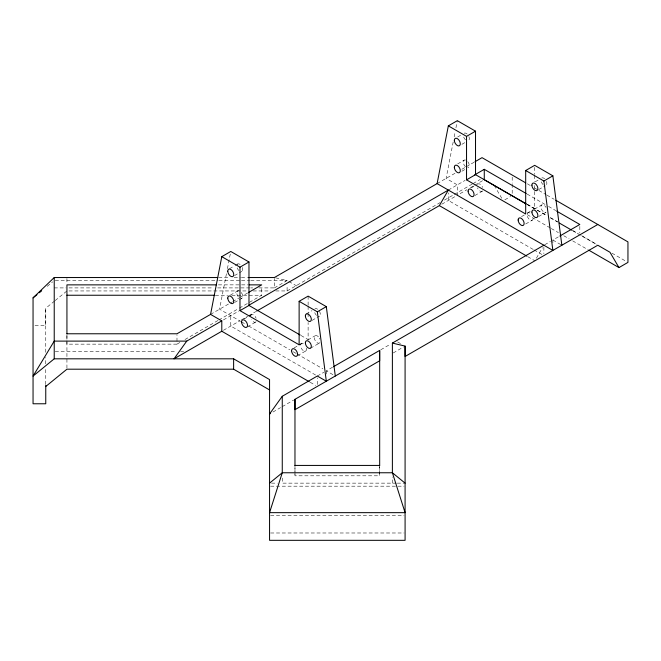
<?xml version="1.0" encoding="UTF-8"?>
<svg xmlns="http://www.w3.org/2000/svg" width="661" height="661" viewBox="0 0 661 661"><rect width="100%" height="100%" fill="white"/><g stroke="black" fill="none" stroke-linecap="round" stroke-linejoin="round"><path stroke-width="0.5" stroke-dasharray="3.31 2.48" d="M45.758 384.421L45.758 367.739M45.758 363.831L45.758 357.444M45.758 352.296L45.758 308.233L54.384 301.193M66.935 368.169L66.935 334.185M66.935 334.978L66.935 344.15L176.983 344.15L176.983 342.266M176.983 341.316L176.983 334.714M258.905 287.907L274.389 287.907L274.398 278.479M282.264 478.052L282.264 483.141L396.294 483.141M275.777 290.947L287.097 290.947L287.097 285.288M379.678 466.377L379.678 475.804L294.971 475.804L294.971 466.649M317.33 384.512L317.33 377.91M326.542 374.002L326.542 370.97M379.678 473.747L379.678 466.559M392.386 483.141L392.386 476.961M552.869 242.876L552.869 240.042L558.95 236.531M226.442 273.753L219.551 309.199L240.596 321.353M227.425 268.688L230.375 253.494M453.19 141.941L446.101 178.404L457.321 184.882L457.321 195.259L466.889 189.74M454.173 136.877L455.156 131.82M455.95 127.763L457.321 120.674M536.393 258.203L542.384 247.825M47.171 286.337L52.657 281.85M55.169 300.548L66.935 290.947M229.474 268.73L234.374 265.896M235.192 265.425L237.638 264.012M457.66 136.992L460.924 135.108M234.523 275.596L238.604 273.233M239.422 272.762L241.876 271.349M461.89 144.329L466.79 141.495M230.292 295.186L237.646 290.939M457.66 163.911L464.187 160.144M210.562 314.388L231.837 302.102M232.713 301.598L238.861 298.045M239.736 297.541L247.644 292.98M437.111 183.593L455.743 172.835M461.874 169.29L465.377 167.266M466.261 166.762L474.144 162.209M234.523 302.507L238.604 300.152M239.422 299.681L241.868 298.268M461.89 171.249L466.79 168.423M176.983 344.15L180.552 342.092M185.006 339.514L217.998 320.469M218.89 319.957L238.505 308.629M239.398 308.117L261.682 295.244L261.682 286.758M274.389 287.907L287.097 280.57L274.398 277.537M223.418 319.924L238.795 311.042M448.34 190.071L465.146 180.37M287.097 290.947L440.003 202.671M444.481 200.085L453.421 194.921M454.314 194.408L472.202 184.08M473.094 183.568L480.25 179.437M223.426 330.293L239.761 320.866M241.538 319.841L247.776 316.239M248.668 315.727L255.79 311.612M441.804 204.216L455.693 196.201M470.368 187.732L473.846 185.724M474.714 185.22L482.538 180.701M244.049 319.015L248.131 316.652M248.949 316.181L251.403 314.768M471.417 187.749L473.871 186.328M247.47 326.823L255.633 322.105M474.838 195.557L482.183 191.31M306.225 313.983L311.942 310.687M535.228 181.775L538.492 179.891M504.847 199.812L510.565 196.515M312.099 320.378L316.181 318.024M316.999 317.553L319.445 316.14M538.649 189.583L545.185 185.815M299.127 344.794L304.027 341.96M527.313 213.049L530.585 211.165M294.104 347.909L298.185 345.554M299.003 345.083L301.449 343.67M307.861 339.969L315.214 335.722M521.471 216.643L526.371 213.817M534.418 209.173L541.764 204.935A4.23 2.437 60 0 1 545.994 207.372M297.516 355.717L305.688 350.999M310.463 348.248L319.445 343.059M525.702 223.98L532.237 220.204M538.641 216.502L545.994 212.255A4.23 2.437 60 0 1 541.764 209.818A4.23 2.437 60 0 1 541.764 204.935M317.33 376.026L323.865 372.259M332.557 367.235L326.311 370.838L333.665 375.084M544.697 244.76L550.415 241.463M272.952 412.026L280.57 407.63M282.264 406.647L293.658 400.07M380.777 349.776L390.585 344.108M393.229 352.957L403.392 347.083M218.659 277.537L228.979 277.537M234.143 277.537L240.331 277.537M241.364 277.537L247.561 277.537M55.251 280.57L217.824 280.57M218.857 280.57L240.464 280.57M241.496 280.57L249.726 280.57M250.75 280.57L287.097 280.57M218.411 284.866L248.288 284.866M54.227 287.907L65.951 287.907M69 287.907L213.495 287.907M217.626 287.907L249.618 287.907M250.651 287.907L252.717 287.907M68.992 290.947L247.999 290.947M253.146 290.947L270.638 290.947M215.312 295.244L227.681 295.244M231.804 295.244L261.682 295.244M35.008 325.526L45.758 325.526L45.758 308.233M55.251 351.487L176.462 351.487M180.569 351.487L183.651 351.487M271.514 483.141L277.38 483.141M397.269 483.141L404.111 483.141M270.589 486.182L396.873 486.182M397.897 486.182L404.061 486.182M270.589 515.696L404.061 515.696M270.589 532.989L404.061 532.989M288.857 281.553L296.781 285.949M397.6 341.944L400.93 343.794M527.338 183.808L530.899 185.865M534.46 187.922L538.128 190.046M538.905 190.492L546.143 194.673M546.92 195.119L554.158 199.292M527.139 194.07L544.995 204.381M548.564 206.439L555.711 210.562M527.338 204.315L546.92 215.618M550.481 217.676L557.611 221.79M572.748 230.532L578.086 233.614M581.647 235.671L596.784 244.413M611.921 253.146L626.165 261.376M527.139 204.439L547.035 215.932M550.324 217.833L557.719 222.096M572.583 230.681L596.9 244.719M526.718 204.224L534.666 208.81L534.666 189.6M527.255 214.643L550.406 228.004M551.291 228.516L558.421 232.631M563.759 235.721L569.104 238.803M572.666 240.86L587.803 249.594M552.869 240.042L561.85 245.231M533.163 249.42L448.34 200.448L448.34 192.905M534.055 249.932L542.094 254.576M527.751 256.666L534.898 260.798M301.052 335.524L308.117 339.605L308.117 322.527M241.546 321.899L245.115 323.956M248.635 325.989L289.758 349.735M293.277 351.768L296.012 353.346M296.905 353.858L322.799 368.813M315.603 375.027L230.772 326.055L230.772 315.677M310.191 382.273L315.545 385.371M494.23 185.444L502.211 199.06M579.821 226.368L579.821 232.969M543.879 247.123L543.879 253.717M534.666 167.349L534.666 174.43M534.666 175.438L534.666 181.511M534.666 185.551L534.666 188.583M512.201 177.115L512.201 183.271M512.201 184.295L512.201 194.549M308.117 296.128L308.117 305.266M308.117 306.283L308.117 312.372M308.117 313.388L308.117 318.47M294.971 465.427L294.971 475.804M285.734 280.57L285.734 281.355M66.935 278.479L66.935 283.189M482.662 190.864A4.239 2.446 60 0 1 477.473 187.873M477.473 184.411A4.239 2.446 60 0 1 482.662 187.41M465.534 139.777A4.239 2.446 60 0 1 463.311 135.158M464.187 133.216A4.239 2.446 60 0 1 467.806 134.753M468.905 136.653A4.239 2.446 60 0 1 467.806 140.743M533.113 218.27A4.239 2.446 60 0 1 530.122 219.997A4.239 2.446 60 0 1 527.123 214.808A4.239 2.446 60 0 1 530.122 213.082M465.534 166.704A4.239 2.446 60 0 1 463.311 162.077A4.239 2.446 60 0 1 465.534 160.02M467.806 161.681A4.239 2.446 60 0 1 467.806 167.671M319.924 342.613A4.239 2.446 60 0 1 315.834 341.522A4.239 2.446 60 0 1 314.735 336.16A4.239 2.446 60 0 1 318.825 337.259M319.445 338.168A4.239 2.446 60 0 1 319.924 339.159M306.464 348.107A4.239 2.446 60 0 1 303.961 350.991A4.239 2.446 60 0 1 300.573 345.604M300.672 344.769A4.239 2.446 60 0 1 304.341 344.439M238.985 270.572A4.239 2.446 60 0 1 236.861 266.904M237.167 264.458A4.239 2.446 60 0 1 240.53 264.788M242.347 267.449A4.239 2.446 60 0 1 241.257 271.539M543.102 184.568A4.239 2.446 60 0 1 540.987 180.899M541.764 178.007A4.239 2.446 60 0 1 544.656 178.784M546.473 181.445A4.239 2.446 60 0 1 546.003 185.344M316.553 315.363A4.239 2.446 60 0 1 314.438 311.695M314.735 309.241A4.239 2.446 60 0 1 318.106 309.579M319.445 311.248A4.239 2.446 60 0 1 318.825 316.33M256.113 321.659A4.239 2.446 60 0 1 251.403 319.66M250.626 315.867A4.239 2.446 60 0 1 253.13 314.785A4.239 2.446 60 0 1 256.113 318.205M238.266 296.731A4.23 2.437 60 0 1 236.795 292.443A4.23 2.437 60 0 1 238.985 290.823M241.248 292.476A4.23 2.437 60 0 1 241.257 298.458"/><path stroke-width="0.99" d="M45.758 385.247L45.758 403.772L33.05 403.772L33.05 297.863L54.227 277.537L217.626 277.537M269.556 389.94L233.622 369.193L233.622 358.824L54.227 358.816L33.05 376.109L54.227 341.109L186.733 341.109L221.79 320.866L210.562 314.388L176.983 333.772L66.935 333.772M335.301 376.026L326.311 306.63L308.117 296.128L299.127 301.309L317.33 311.818L326.319 381.215L317.33 376.026L282.264 396.278L282.264 472.764L269.556 512.655L405.086 512.655L392.386 472.764L392.386 343.076L597.792 224.484M294.971 465.633L294.971 399.31L379.678 350.404L379.678 360.782L294.971 409.688L294.971 399.31M379.678 465.534L379.678 350.404M392.386 343.076L405.086 346.108L405.086 540.326L269.556 540.326L269.556 379.571L233.622 358.824M210.562 314.388L221.79 256.658L230.772 251.469L248.974 261.979L248.974 305.456L300.168 335.02M248.594 277.537L274.398 277.537L437.111 183.593L448.34 125.863L457.321 120.674L475.523 131.184L475.523 174.661L525.842 203.712M256.683 311.1L439.358 205.629L448.34 190.071L248.61 305.382M186.733 341.109L174.025 358.824L221.79 331.244L221.79 320.866M282.264 396.278L269.556 413.984L270.407 413.497M33.05 297.863L36.975 294.657M39.321 292.74L41.676 290.815M45.758 386.487L66.935 369.193L233.622 369.193M269.556 483.141L282.264 472.764L392.386 472.764L405.086 483.141M221.79 256.658L239.984 267.168L248.974 261.979M448.34 125.863L466.542 136.373L475.523 131.184M248.519 292.476L261.682 284.866L249.321 284.866M475.019 161.705L482.034 157.657L525.669 182.841M474.714 174.843L484.273 169.323L526.247 193.549M239.984 267.168L239.984 310.645L248.974 305.456M561.85 245.231L552.869 175.834L534.666 165.333L525.685 170.513L525.685 213.999L466.542 179.85L475.523 174.661M317.33 311.818L326.311 306.63M525.685 170.513L543.879 181.023L552.869 175.834M333.45 366.723L543.879 245.231M559.817 236.027L579.813 224.484L556.603 211.082M588.695 250.114L618.969 267.589L627.95 262.4L627.95 241.901L555.827 200.258M216.345 284.866L66.935 284.866L66.935 333.962M66.935 295.244L214.288 295.244M294.971 465.427L379.678 465.427M526.247 203.927L484.273 179.701L484.273 169.323M559.28 223.005L571.782 230.218M437.111 183.593L552.869 250.42L543.879 181.023M439.358 205.629L526.858 256.154M239.984 310.645L299.127 344.794L299.127 301.309M221.79 331.244L309.29 381.761M618.969 267.589L609.979 252.271L597.792 245.231L405.086 356.486L405.086 346.108M466.542 136.373L466.542 179.85M54.227 277.537L54.227 358.816M468.087 191.103A4.239 2.446 60 0 0 472.582 196.689A4.239 2.446 60 0 0 472.582 190.699A4.239 2.446 60 0 0 468.087 191.103M454.33 140.347A4.239 2.446 60 0 0 458.825 145.932A4.239 2.446 60 0 0 458.825 139.942A4.239 2.446 60 0 0 454.33 140.347M454.33 167.266A4.239 2.446 60 0 0 458.825 172.851A4.239 2.446 60 0 0 458.825 166.861A4.239 2.446 60 0 0 454.33 167.266M518.141 219.997A4.239 2.446 60 0 0 522.636 225.583A4.239 2.446 60 0 0 522.636 219.592A4.239 2.446 60 0 0 518.141 219.997M305.349 342.844A4.239 2.446 60 0 0 309.844 348.438A4.239 2.446 60 0 0 309.844 342.448A4.239 2.446 60 0 0 305.349 342.844M291.592 350.793A4.239 2.446 60 0 0 296.087 356.378A4.239 2.446 60 0 0 296.087 350.388A4.239 2.446 60 0 0 291.592 350.793M227.781 271.142A4.239 2.446 60 0 0 232.267 276.728A4.239 2.446 60 0 0 232.267 270.737A4.239 2.446 60 0 0 227.781 271.142M531.898 185.13A4.239 2.446 60 0 0 536.393 190.723A4.239 2.446 60 0 0 536.393 184.733A4.239 2.446 60 0 0 531.898 185.13M241.538 321.89A4.239 2.446 60 0 0 246.032 327.484A4.239 2.446 60 0 0 246.032 321.494A4.239 2.446 60 0 0 241.538 321.89M305.349 315.925A4.239 2.446 60 0 0 309.844 321.51A4.239 2.446 60 0 0 309.844 315.528A4.239 2.446 60 0 0 305.349 315.925M227.781 298.061A4.23 2.437 60 0 0 232.267 303.647A4.23 2.437 60 0 0 232.267 297.665A4.23 2.437 60 0 0 227.781 298.061M531.907 212.057A4.23 2.437 60 0 0 536.393 217.634A4.23 2.437 60 0 0 536.393 211.652A4.23 2.437 60 0 0 531.907 212.057"/></g></svg>
